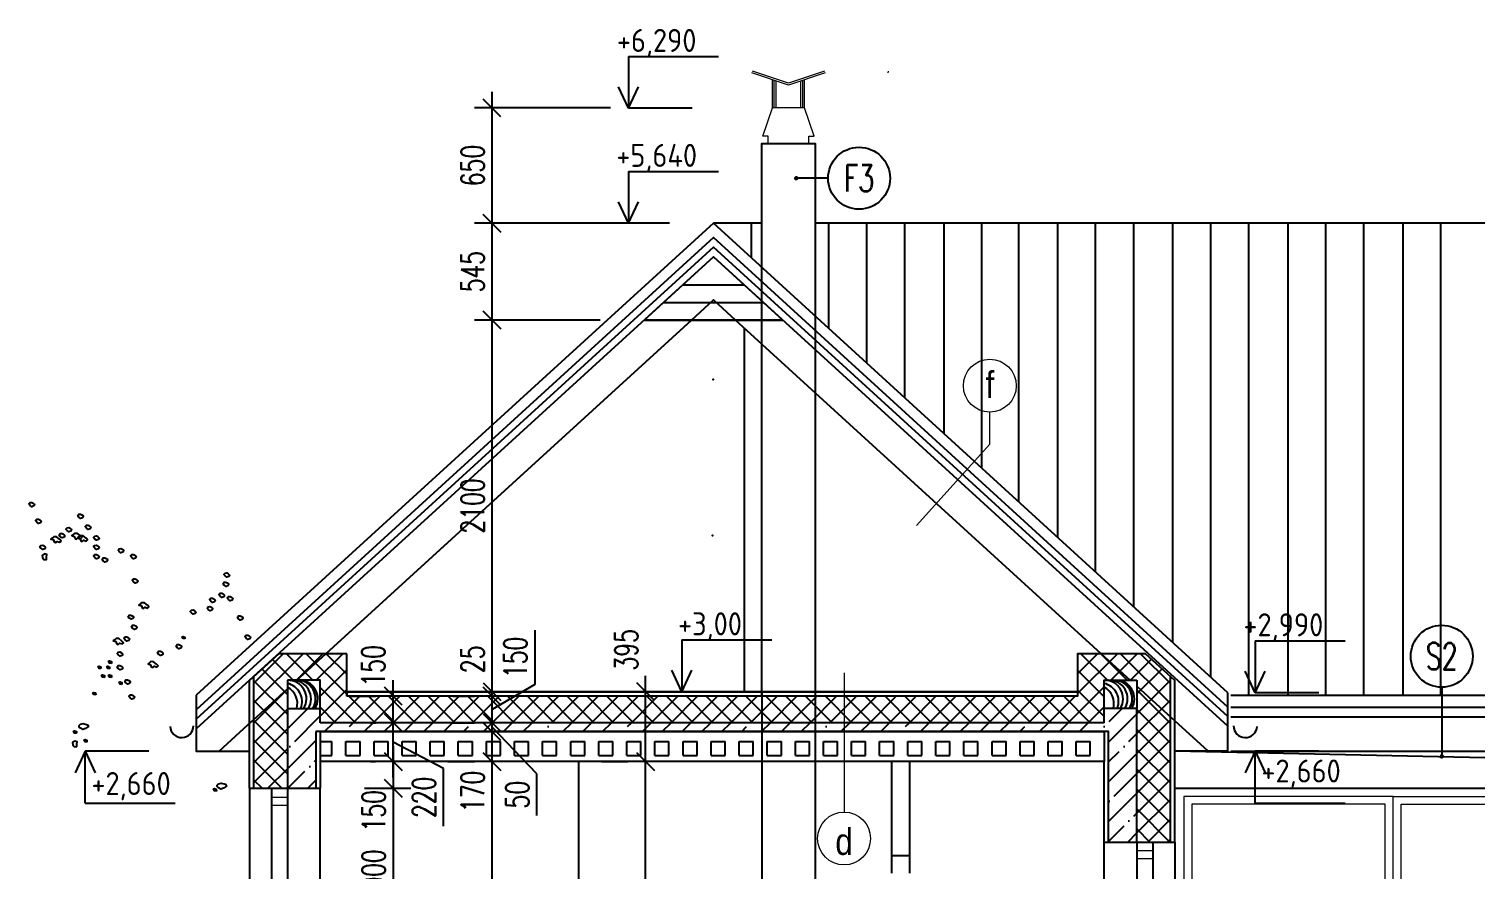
# Model space of a CAD drawing. Header units: millimetres. Extents: x 462666 to 1244237, y 2328025 to 3795663.
# Drawn here: x 1067541 to 1075714, y 2713842 to 2718589 of the extents above; entities that cross this region are included whole.
import ezdxf
from ezdxf.enums import TextEntityAlignment as Align
from ezdxf.lldxf.tags import DXFTag

# ---------------------------------------------------------------- set-up
doc = ezdxf.new("R2010")
doc.units = ezdxf.units.MM
for name, color, linetype in [('arbre', 250, 'Continuous'), ('KOTY', 96, 'Continuous'), ('MUR-POH', 64, 'Continuous'), ('MUR_POH', 64, 'Continuous'), ('MUR_REZ', 3, 'Continuous'), ('MUR_ZAK', 64, 'DASHED'), ('PLO_LIN', 6, 'Continuous'), ('POP_100', 8, 'Continuous'), ('TXT_50', 50, 'Continuous'), ('TXT_50_MIESTN', 7, 'Continuous'), ('ZAK_DIM', 7, 'Continuous')]:
    doc.layers.add(name, color=color, linetype=linetype)
for name, color, linetype, lineweight in [('NOVE_MUR_YTONG', 8, 'Continuous', 5), ('Srafy', 8, 'Continuous', 5), ('zariadenie_INTERIER_hr_0_15', 8, 'Continuous', 15)]:
    doc.layers.add(name, color=color, linetype=linetype, lineweight=lineweight)
doc.styles.add('ISOCP.SHX', font='ISOCP.shx', dxfattribs={"height": 150})
doc.styles.add('ROMANS', font='arial.ttf', dxfattribs={"width": 0.85})
doc.styles.add('SIMPLEX', font='SIMPLEX.SHX', dxfattribs={"width": 0.7})
doc.styles.add('SIMPLEX.SHX', font='SIMPLEX.SHX', dxfattribs={"width": 0.7})
tags = doc.linetypes.add('DASHED', pattern=[0.75, 0.5, -0.25]).pattern_tags.tags
tags[6:7] = [DXFTag(74, 4), DXFTag(75, 0), DXFTag(340, '0'), DXFTag(46, 1.0), DXFTag(50, 0.0), DXFTag(44, 0.0), DXFTag(45, 0.0)]
tags[4:5] = [DXFTag(74, 4), DXFTag(75, 0), DXFTag(340, '0'), DXFTag(46, 1.0), DXFTag(50, 0.0), DXFTag(44, 0.0), DXFTag(45, 0.0)]
doc.dimstyles.new('PAJO1-studia', dxfattribs={"dimtxt": 160, "dimasz": 100, "dimexe": 100, "dimexo": 250, "dimgap": 45, "dimtad": 1, "dimdec": 0, "dimrnd": 5, "dimtxsty": 'ROMANS', "dimblk": 'OBLIQUE', "dimcen": 200, "dimdle": 90, "dimadec": 0, "dimazin": 0, "dimtfac": 1, "dimtdec": 0, "dimtmove": 1, "dimatfit": 3, "dimfxl": 1, "dimarcsym": 0})

# ---------------------------------------------------------------- blocks, each defined once
blk = doc.blocks.new('_OBLIQUE')
at = {"color": 0, "linetype": 'ByBlock'}
blk.add_line((-0.5, -0.5), (0.5, 0.5), dxfattribs=at)
blk = doc.blocks.new('*D244')
at = {"layer": 'Defpoints', "color": 0}
for p in [(1069599.6, 2714669.3), (1069721.4, 2714669.3), (1069721.4, 2714449.3)]:
    blk.add_point(p, dxfattribs=at)
at = {"layer": 'KOTY', "color": 0, "lineweight": -2}
for p, q in [((1069599.6, 2714359.3), (1069599.6, 2714759.3)), ((1069471.4, 2714669.3), (1069499.6, 2714669.3)), ((1069883.5, 2714409.7), (1069599.6, 2714559.3)), ((1069471.4, 2714449.3), (1069499.6, 2714449.3)), ((1069883.5, 2714085.7), (1069883.5, 2714409.7))]:
    blk.add_line(p, q, dxfattribs=at)
at = {"layer": 'KOTY', "color": 0, "lineweight": -2, "xscale": 100, "yscale": 100, "zscale": 100}
for p, rotation in [((1069599.6, 2714669.3), 90), ((1069599.6, 2714449.3), 270)]:
    blk.add_blockref('_OBLIQUE', p, dxfattribs=dict(at, rotation=rotation))
at = {"layer": 'KOTY', "color": 0, "insert": (1069773.5, 2714247.7), "char_height": 130, "attachment_point": 5, "rotation": 90, "style": 'SIMPLEX'}
blk.add_mtext('220', dxfattribs=at)
blk = doc.blocks.new('KOTA_V_REZ')
for p, q in [((0, 293), (0, 0)), ((0, 293), (508.9, 293)), ((0, 0), (-56.6, 121.3)), ((0, 0), (56.6, 121.3))]:
    blk.add_line(p, q)
at = {"color": 7, "style": 'ISOCP.SHX'}
blk.add_attdef('±0.000', text='', height=120, dxfattribs=at).set_placement((210.4, 383.7), align=Align.MIDDLE_CENTER)
blk = doc.blocks.new('*D243')
at = {"layer": 'Defpoints', "color": 0}
for p in [(1069721.4, 2714449.3), (1069187, 2714299.3), (1069599.6, 2714299.3)]:
    blk.add_point(p, dxfattribs=at)
at = {"layer": 'KOTY', "color": 0, "lineweight": -2}
for p, q in [((1069599.6, 2714539.3), (1069599.6, 2714209.3)), ((1069471.4, 2714449.3), (1069499.6, 2714449.3)), ((1069437, 2714299.3), (1069699.6, 2714299.3))]:
    blk.add_line(p, q, dxfattribs=at)
at = {"layer": 'KOTY', "color": 0, "lineweight": -2, "xscale": 100, "yscale": 100, "zscale": 100}
for p, rotation in [((1069599.6, 2714449.3), 90), ((1069599.6, 2714299.3), 270)]:
    blk.add_blockref('_OBLIQUE', p, dxfattribs=dict(at, rotation=rotation))
at = {"layer": 'KOTY', "color": 0, "insert": (1069489.6, 2714171.7), "char_height": 130, "attachment_point": 5, "rotation": 90, "style": 'SIMPLEX'}
blk.add_mtext('150', dxfattribs=at)
blk = doc.blocks.new('*D242')
at = {"layer": 'Defpoints', "color": 0}
for p in [(1069187, 2714299.3), (1069187, 2713297.1), (1069599.6, 2713297.1)]:
    blk.add_point(p, dxfattribs=at)
at = {"layer": 'KOTY', "color": 0, "lineweight": -2}
for p, q in [((1069599.6, 2714389.3), (1069599.6, 2713207.1)), ((1069437, 2714299.3), (1069699.6, 2714299.3)), ((1069437, 2713297.1), (1069699.6, 2713297.1))]:
    blk.add_line(p, q, dxfattribs=at)
at = {"layer": 'KOTY', "color": 0, "lineweight": -2, "xscale": 100, "yscale": 100, "zscale": 100}
for p, rotation in [((1069599.6, 2714299.3), 90), ((1069599.6, 2713297.1), 270)]:
    blk.add_blockref('_OBLIQUE', p, dxfattribs=dict(at, rotation=rotation))
at = {"layer": 'KOTY', "color": 0, "insert": (1069489.6, 2713798.2), "char_height": 130, "attachment_point": 5, "rotation": 90, "style": 'SIMPLEX'}
blk.add_mtext('1000', dxfattribs=at)
blk = doc.blocks.new('*D238')
at = {"layer": 'Defpoints', "color": 0}
for p in [(1069599.6, 2714819.3), (1069603.8, 2714819.3), (1069721.4, 2714669.3)]:
    blk.add_point(p, dxfattribs=at)
at = {"layer": 'KOTY', "color": 0, "lineweight": -2}
for p, q in [((1069599.6, 2714579.3), (1069599.6, 2714909.3)), ((1069353.8, 2714819.3), (1069499.6, 2714819.3)), ((1069471.4, 2714669.3), (1069499.6, 2714669.3))]:
    blk.add_line(p, q, dxfattribs=at)
at = {"layer": 'KOTY', "color": 0, "lineweight": -2, "xscale": 100, "yscale": 100, "zscale": 100}
for p, rotation in [((1069599.6, 2714819.3), 90), ((1069599.6, 2714669.3), 270)]:
    blk.add_blockref('_OBLIQUE', p, dxfattribs=dict(at, rotation=rotation))
at = {"layer": 'KOTY', "color": 0, "insert": (1069487.2, 2714990.5), "char_height": 130, "attachment_point": 5, "rotation": 90, "style": 'SIMPLEX'}
blk.add_mtext('150', dxfattribs=at)
blk = doc.blocks.new('*D233')
at = {"layer": 'Defpoints', "color": 0}
for p in [(1070158.4, 2714449.3), (1070158.4, 2714449.3), (1070162.7, 2711849.3)]:
    blk.add_point(p, dxfattribs=at)
at = {"layer": 'KOTY', "color": 0, "lineweight": -2}
for p, q in [((1070158.4, 2711759.3), (1070158.4, 2714539.3)), ((1069908.4, 2714449.3), (1070058.4, 2714449.3)), ((1069912.7, 2711849.3), (1070058.4, 2711849.3))]:
    blk.add_line(p, q, dxfattribs=at)
at = {"layer": 'KOTY', "color": 0, "lineweight": -2, "xscale": 100, "yscale": 100, "zscale": 100}
for p, rotation in [((1070158.4, 2714449.3), 90), ((1070158.4, 2711849.3), 270)]:
    blk.add_blockref('_OBLIQUE', p, dxfattribs=dict(at, rotation=rotation))
at = {"layer": 'KOTY', "color": 0, "insert": (1070048.4, 2713149.3), "char_height": 130, "attachment_point": 5, "rotation": 90, "style": 'SIMPLEX'}
blk.add_mtext('2600', dxfattribs=at)
blk = doc.blocks.new('*D232')
at = {"layer": 'Defpoints', "color": 0}
for p in [(1070158.4, 2714619.3), (1070158.4, 2714619.3), (1070158.4, 2714449.3)]:
    blk.add_point(p, dxfattribs=at)
at = {"layer": 'KOTY', "color": 0, "lineweight": -2}
for p, q in [((1070158.4, 2714359.3), (1070158.4, 2714709.3)), ((1069908.4, 2714619.3), (1070058.4, 2714619.3)), ((1069908.4, 2714449.3), (1070058.4, 2714449.3))]:
    blk.add_line(p, q, dxfattribs=at)
at = {"layer": 'KOTY', "color": 0, "lineweight": -2, "xscale": 100, "yscale": 100, "zscale": 100}
for p, rotation in [((1070158.4, 2714619.3), 90), ((1070158.4, 2714449.3), 270)]:
    blk.add_blockref('_OBLIQUE', p, dxfattribs=dict(at, rotation=rotation))
at = {"layer": 'KOTY', "color": 0, "insert": (1070048.4, 2714280.9), "char_height": 130, "attachment_point": 5, "rotation": 90, "style": 'SIMPLEX'}
blk.add_mtext('170', dxfattribs=at)
blk = doc.blocks.new('*D231')
at = {"layer": 'Defpoints', "color": 0}
for p in [(1070158.4, 2716944.3), (1071018.6, 2716944.3), (1070158.4, 2714844.3)]:
    blk.add_point(p, dxfattribs=at)
at = {"layer": 'KOTY', "color": 0, "lineweight": -2}
for p, q in [((1070158.4, 2714754.3), (1070158.4, 2717034.3)), ((1070768.6, 2716944.3), (1070058.4, 2716944.3)), ((1069908.4, 2714844.3), (1070058.4, 2714844.3))]:
    blk.add_line(p, q, dxfattribs=at)
at = {"layer": 'KOTY', "color": 0, "lineweight": -2, "xscale": 100, "yscale": 100, "zscale": 100}
for p, rotation in [((1070158.4, 2716944.3), 90), ((1070158.4, 2714844.3), 270)]:
    blk.add_blockref('_OBLIQUE', p, dxfattribs=dict(at, rotation=rotation))
at = {"layer": 'KOTY', "color": 0, "insert": (1070048.4, 2715894.3), "char_height": 130, "attachment_point": 5, "rotation": 90, "style": 'SIMPLEX'}
blk.add_mtext('2100', dxfattribs=at)
blk = doc.blocks.new('*D230')
at = {"layer": 'Defpoints', "color": 0}
for p in [(1070158.4, 2717491.2), (1071410.4, 2717491.2), (1071018.6, 2716944.3)]:
    blk.add_point(p, dxfattribs=at)
at = {"layer": 'KOTY', "color": 0, "lineweight": -2}
for p, q in [((1070158.4, 2716854.3), (1070158.4, 2717581.2)), ((1071160.4, 2717491.2), (1070058.4, 2717491.2)), ((1070768.6, 2716944.3), (1070058.4, 2716944.3))]:
    blk.add_line(p, q, dxfattribs=at)
at = {"layer": 'KOTY', "color": 0, "lineweight": -2, "xscale": 100, "yscale": 100, "zscale": 100}
for p, rotation in [((1070158.4, 2717491.2), 90), ((1070158.4, 2716944.3), 270)]:
    blk.add_blockref('_OBLIQUE', p, dxfattribs=dict(at, rotation=rotation))
at = {"layer": 'KOTY', "color": 0, "insert": (1070048.4, 2717217.8), "char_height": 130, "attachment_point": 5, "rotation": 90, "style": 'SIMPLEX'}
blk.add_mtext('545', dxfattribs=at)
blk = doc.blocks.new('*D228')
at = {"layer": 'Defpoints', "color": 0}
for p in [(1071026.4, 2714449.3), (1071026.4, 2714449.3), (1071050.4, 2711620.3)]:
    blk.add_point(p, dxfattribs=at)
at = {"layer": 'KOTY', "color": 0, "lineweight": -2}
for p, q in [((1071026.4, 2711530.3), (1071026.4, 2714539.3)), ((1070776.4, 2714449.3), (1070926.4, 2714449.3)), ((1070800.4, 2711620.3), (1070926.4, 2711620.3))]:
    blk.add_line(p, q, dxfattribs=at)
at = {"layer": 'KOTY', "color": 0, "lineweight": -2, "xscale": 100, "yscale": 100, "zscale": 100}
for p, rotation in [((1071026.4, 2714449.3), 90), ((1071026.4, 2711620.3), 270)]:
    blk.add_blockref('_OBLIQUE', p, dxfattribs=dict(at, rotation=rotation))
at = {"layer": 'KOTY', "color": 0, "insert": (1070916.4, 2713034.8), "char_height": 130, "attachment_point": 5, "rotation": 90, "style": 'SIMPLEX'}
blk.add_mtext('2830', dxfattribs=at)
blk = doc.blocks.new('*D227')
at = {"layer": 'Defpoints', "color": 0}
for p in [(1071026.4, 2714844.3), (1071026.4, 2714844.3), (1071026.4, 2714449.3)]:
    blk.add_point(p, dxfattribs=at)
at = {"layer": 'KOTY', "color": 0, "lineweight": -2}
for p, q in [((1071026.4, 2714359.3), (1071026.4, 2714934.3)), ((1070776.4, 2714844.3), (1070926.4, 2714844.3)), ((1070776.4, 2714449.3), (1070926.4, 2714449.3))]:
    blk.add_line(p, q, dxfattribs=at)
at = {"layer": 'KOTY', "color": 0, "lineweight": -2, "xscale": 100, "yscale": 100, "zscale": 100}
for p, rotation in [((1071026.4, 2714844.3), 90), ((1071026.4, 2714449.3), 270)]:
    blk.add_blockref('_OBLIQUE', p, dxfattribs=dict(at, rotation=rotation))
at = {"layer": 'KOTY', "color": 0, "insert": (1070916.6, 2715081.1), "char_height": 130, "attachment_point": 5, "rotation": 90, "style": 'SIMPLEX'}
blk.add_mtext('395', dxfattribs=at)
blk = doc.blocks.new('*D226')
at = {"layer": 'Defpoints', "color": 0}
for p in [(1070158.4, 2714669.3), (1070186.8, 2714669.3), (1070158.4, 2714619.3)]:
    blk.add_point(p, dxfattribs=at)
at = {"layer": 'KOTY', "color": 0, "lineweight": -2}
for p, q in [((1070158.4, 2714529.3), (1070158.4, 2714759.3)), ((1069936.8, 2714669.3), (1070058.4, 2714669.3)), ((1069908.4, 2714619.3), (1070058.4, 2714619.3)), ((1070411.5, 2714381.4), (1070158.4, 2714644.3)), ((1070411.5, 2714144.1), (1070411.5, 2714381.4))]:
    blk.add_line(p, q, dxfattribs=at)
at = {"layer": 'KOTY', "color": 0, "lineweight": -2, "xscale": 100, "yscale": 100, "zscale": 100}
for p, rotation in [((1070158.4, 2714669.3), 270), ((1070158.4, 2714619.3), 90)]:
    blk.add_blockref('_OBLIQUE', p, dxfattribs=dict(at, rotation=rotation))
at = {"layer": 'KOTY', "color": 0, "insert": (1070301.5, 2714262.7), "char_height": 130, "attachment_point": 5, "rotation": 90, "style": 'SIMPLEX'}
blk.add_mtext('50', dxfattribs=at)
blk = doc.blocks.new('*D225')
at = {"layer": 'Defpoints', "color": 0}
for p in [(1070158.4, 2714819.3), (1070186.8, 2714819.3), (1070186.8, 2714669.3)]:
    blk.add_point(p, dxfattribs=at)
at = {"layer": 'KOTY', "color": 0, "lineweight": -2}
for p, q in [((1070400.4, 2715191.7), (1070400.4, 2714885.1)), ((1070158.4, 2714579.3), (1070158.4, 2714909.3)), ((1069936.8, 2714819.3), (1070058.4, 2714819.3)), ((1070400.4, 2714885.1), (1070158.4, 2714744.3)), ((1069936.8, 2714669.3), (1070058.4, 2714669.3))]:
    blk.add_line(p, q, dxfattribs=at)
at = {"layer": 'KOTY', "color": 0, "lineweight": -2, "xscale": 100, "yscale": 100, "zscale": 100}
for p, rotation in [((1070158.4, 2714819.3), 90), ((1070158.4, 2714669.3), 270)]:
    blk.add_blockref('_OBLIQUE', p, dxfattribs=dict(at, rotation=rotation))
at = {"layer": 'KOTY', "color": 0, "insert": (1070290.4, 2715038.4), "char_height": 130, "attachment_point": 5, "rotation": 90, "style": 'SIMPLEX'}
blk.add_mtext('150', dxfattribs=at)
blk = doc.blocks.new('*D224')
at = {"layer": 'Defpoints', "color": 0}
for p in [(1070158.4, 2714844.3), (1070186.8, 2714844.3), (1070186.8, 2714819.3)]:
    blk.add_point(p, dxfattribs=at)
at = {"layer": 'KOTY', "color": 0, "lineweight": -2}
for p, q in [((1070158.4, 2714729.3), (1070158.4, 2714934.3)), ((1069936.8, 2714844.3), (1070058.4, 2714844.3)), ((1069936.8, 2714819.3), (1070058.4, 2714819.3))]:
    blk.add_line(p, q, dxfattribs=at)
at = {"layer": 'KOTY', "color": 0, "lineweight": -2, "xscale": 100, "yscale": 100, "zscale": 100}
for p, rotation in [((1070158.4, 2714844.3), 270), ((1070158.4, 2714819.3), 90)]:
    blk.add_blockref('_OBLIQUE', p, dxfattribs=dict(at, rotation=rotation))
at = {"layer": 'KOTY', "color": 0, "insert": (1070048.4, 2715027.2), "char_height": 130, "attachment_point": 5, "rotation": 90, "style": 'SIMPLEX'}
blk.add_mtext('25', dxfattribs=at)
blk = doc.blocks.new('*D223')
at = {"layer": 'Defpoints', "color": 0}
for p in [(1070158.4, 2718143.2), (1071077.3, 2718143.2), (1070609.4, 2717491.2)]:
    blk.add_point(p, dxfattribs=at)
at = {"layer": 'KOTY', "color": 0, "lineweight": -2}
for p, q in [((1070158.4, 2717401.2), (1070158.4, 2718233.2)), ((1070827.3, 2718143.2), (1070058.4, 2718143.2)), ((1070359.4, 2717491.2), (1070058.4, 2717491.2))]:
    blk.add_line(p, q, dxfattribs=at)
at = {"layer": 'KOTY', "color": 0, "lineweight": -2, "xscale": 100, "yscale": 100, "zscale": 100}
for p, rotation in [((1070158.4, 2718143.2), 90), ((1070158.4, 2717491.2), 270)]:
    blk.add_blockref('_OBLIQUE', p, dxfattribs=dict(at, rotation=rotation))
at = {"layer": 'KOTY', "color": 0, "insert": (1070048.4, 2717817.2), "char_height": 130, "attachment_point": 5, "rotation": 90, "style": 'SIMPLEX'}
blk.add_mtext('650', dxfattribs=at)
blk = doc.blocks.new('STROM 2')
at = {"layer": 'arbre', "color": 252}
for points in [[(1052855.1, 2715893.8), (1052844.3, 2715889.8), (1052834.1, 2715897.2), (1052827.8, 2715906.2), (1052834.1, 2715913.6), (1052843.7, 2715914.2), (1052851.7, 2715910.2), (1052857.9, 2715904.5), (1052858.5, 2715898.9)], [(1052893.1, 2715798.8), (1052882.3, 2715794.8), (1052872.1, 2715802.2), (1052865.8, 2715811.3), (1052872.1, 2715818.7), (1052881.7, 2715819.2), (1052889.7, 2715815.2), (1052895.9, 2715809.6), (1052896.5, 2715803.9)], [(1053130.6, 2715827.3), (1053119.8, 2715823.3), (1053109.6, 2715830.7), (1053103.4, 2715839.8), (1053109.6, 2715847.1), (1053119.3, 2715847.7), (1053127.2, 2715843.7), (1053133.5, 2715838.1), (1053134, 2715832.4)], [(1053000.8, 2715705.5), (1052983.8, 2715719.1), (1052967.9, 2715719.7), (1052961.1, 2715712.3), (1052952, 2715706.6), (1052966.8, 2715702.1), (1052970.7, 2715690.7), (1052978.7, 2715686.8), (1052987.8, 2715693.6), (1053001.4, 2715689), (1053009.4, 2715695.8)], [(1053026.1, 2715718.1), (1053015.3, 2715714.1), (1053005.1, 2715721.5), (1052998.8, 2715730.5), (1053005.1, 2715737.9), (1053014.8, 2715738.5), (1053022.7, 2715734.5), (1053029, 2715728.8), (1053029.5, 2715723.2)], [(1053064.1, 2715751.3), (1053053.3, 2715747.3), (1053043.1, 2715754.7), (1053036.8, 2715763.8), (1053043.1, 2715771.2), (1053052.8, 2715771.7), (1053060.7, 2715767.8), (1053067, 2715762.1), (1053067.5, 2715756.4)], [(1053118.5, 2715725.1), (1053101.4, 2715738.7), (1053085.5, 2715739.3), (1053078.7, 2715731.9), (1053069.6, 2715726.2), (1053084.4, 2715721.7), (1053088.3, 2715710.3), (1053096.3, 2715706.4), (1053105.4, 2715713.2), (1053119, 2715708.6), (1053127, 2715715.4)], [(1053151.1, 2715712), (1053134.1, 2715725.7), (1053118.2, 2715726.2), (1053111.4, 2715718.8), (1053102.3, 2715713.2), (1053117, 2715708.6), (1053121, 2715697.3), (1053129, 2715693.3), (1053138.1, 2715700.1), (1053151.7, 2715695.6), (1053159.6, 2715702.4)], [(1053173.4, 2715765.5), (1053162.6, 2715761.6), (1053152.4, 2715768.9), (1053146.1, 2715778), (1053152.4, 2715785.4), (1053162, 2715786), (1053170, 2715782), (1053176.2, 2715776.3), (1053176.8, 2715770.7)], [(1053220.9, 2715703.8), (1053210.1, 2715699.8), (1053199.9, 2715707.2), (1053193.6, 2715716.3), (1053199.9, 2715723.7), (1053209.5, 2715724.3), (1053217.5, 2715720.3), (1053223.7, 2715714.6), (1053224.3, 2715708.9)], [(1052916.9, 2715651.6), (1052906.1, 2715647.6), (1052895.8, 2715655), (1052889.6, 2715664.1), (1052895.8, 2715671.4), (1052905.5, 2715672), (1052913.4, 2715668), (1052919.7, 2715662.4), (1052920.3, 2715656.7)], [(1053220.9, 2715651.6), (1053210.1, 2715647.6), (1053199.9, 2715655), (1053193.6, 2715664.1), (1053199.9, 2715671.4), (1053209.5, 2715672), (1053217.5, 2715668), (1053223.7, 2715662.4), (1053224.3, 2715656.7)], [(1053358.7, 2715632.6), (1053347.9, 2715628.6), (1053337.6, 2715636), (1053331.4, 2715645.1), (1053337.6, 2715652.5), (1053347.3, 2715653), (1053355.2, 2715649), (1053361.5, 2715643.4), (1053362.1, 2715637.7)], [(1052926.6, 2715590.3), (1052926.6, 2715605.6), (1052928.3, 2715619.2), (1052916.4, 2715622.6), (1052902.8, 2715614.1), (1052904.5, 2715602.2), (1052911.3, 2715592)], [(1053220.9, 2715599.3), (1053210.1, 2715595.4), (1053199.9, 2715602.7), (1053193.6, 2715611.8), (1053199.9, 2715619.2), (1053209.5, 2715619.8), (1053217.5, 2715615.8), (1053223.7, 2715610.1), (1053224.3, 2715604.4)], [(1053268.4, 2715580.3), (1053257.6, 2715576.4), (1053247.4, 2715583.8), (1053241.1, 2715592.8), (1053247.4, 2715600.2), (1053257, 2715600.8), (1053265, 2715596.8), (1053271.2, 2715591.1), (1053271.8, 2715585.5)], [(1053429.9, 2715599.3), (1053419.1, 2715595.4), (1053408.9, 2715602.7), (1053402.6, 2715611.8), (1053408.9, 2715619.2), (1053418.5, 2715619.8), (1053426.5, 2715615.8), (1053432.8, 2715610.1), (1053433.3, 2715604.4)], [(1053439.4, 2715461.6), (1053428.6, 2715457.7), (1053418.4, 2715465), (1053412.1, 2715474.1), (1053418.4, 2715481.5), (1053428, 2715482.1), (1053436, 2715478.1), (1053442.3, 2715472.4), (1053442.8, 2715466.7)], [(1053957.2, 2715494.9), (1053946.4, 2715490.9), (1053936.2, 2715498.3), (1053930, 2715507.4), (1053936.2, 2715514.7), (1053945.9, 2715515.3), (1053953.8, 2715511.3), (1053960.1, 2715505.7), (1053960.6, 2715500)], [(1053928.7, 2715380.9), (1053917.9, 2715376.9), (1053907.7, 2715384.3), (1053901.4, 2715393.4), (1053907.7, 2715400.8), (1053917.4, 2715401.3), (1053925.3, 2715397.4), (1053931.6, 2715391.7), (1053932.1, 2715386)], [(1053952.5, 2715442.6), (1053941.7, 2715438.7), (1053931.4, 2715446), (1053925.2, 2715455.1), (1053931.4, 2715462.5), (1053941.1, 2715463.1), (1053949.1, 2715459.1), (1053955.3, 2715453.4), (1053955.9, 2715447.7)], [(1053497.4, 2715333.2), (1053480.4, 2715346.8), (1053464.5, 2715347.4), (1053457.7, 2715340), (1053448.6, 2715334.4), (1053463.3, 2715329.8), (1053467.3, 2715318.5), (1053475.3, 2715314.5), (1053484.4, 2715321.3), (1053498, 2715316.7), (1053505.9, 2715323.6)], [(1053767.2, 2715285.9), (1053756.4, 2715282), (1053746.2, 2715289.3), (1053739.9, 2715298.4), (1053746.2, 2715305.8), (1053755.8, 2715306.4), (1053763.8, 2715302.4), (1053770, 2715296.7), (1053770.6, 2715291)], [(1053862.2, 2715304.9), (1053851.4, 2715301), (1053841.2, 2715308.3), (1053834.9, 2715317.4), (1053841.2, 2715324.8), (1053850.8, 2715325.4), (1053858.8, 2715321.4), (1053865, 2715315.7), (1053865.6, 2715310)], [(1053876.5, 2715352.4), (1053865.7, 2715348.4), (1053855.4, 2715355.8), (1053849.2, 2715364.9), (1053855.4, 2715372.3), (1053865.1, 2715372.9), (1053873.1, 2715368.9), (1053879.3, 2715363.2), (1053879.9, 2715357.5)], [(1053976.2, 2715361.9), (1053965.4, 2715357.9), (1053955.2, 2715365.3), (1053949, 2715374.4), (1053955.2, 2715381.8), (1053964.9, 2715382.4), (1053972.8, 2715378.4), (1053979.1, 2715372.7), (1053979.6, 2715367)], [(1053415.7, 2715257.4), (1053404.9, 2715253.5), (1053394.6, 2715260.8), (1053388.4, 2715269.9), (1053394.6, 2715277.3), (1053404.3, 2715277.9), (1053412.2, 2715273.9), (1053418.5, 2715268.2), (1053419.1, 2715262.6)], [(1054033.2, 2715252.7), (1054022.4, 2715248.7), (1054012.2, 2715256.1), (1054006, 2715265.2), (1054012.2, 2715272.6), (1054021.9, 2715273.1), (1054029.8, 2715269.2), (1054036.1, 2715263.5), (1054036.6, 2715257.8)], [(1053353.7, 2715130.7), (1053336.6, 2715144.4), (1053320.7, 2715144.9), (1053313.9, 2715137.6), (1053304.8, 2715131.9), (1053319.6, 2715127.3), (1053323.6, 2715116), (1053331.5, 2715112), (1053340.6, 2715118.8), (1053354.2, 2715114.3), (1053362.2, 2715121.1)], [(1053391.9, 2715134), (1053381.1, 2715130), (1053370.9, 2715137.4), (1053364.6, 2715146.5), (1053370.9, 2715153.9), (1053380.5, 2715154.4), (1053388.5, 2715150.4), (1053394.7, 2715144.8), (1053395.3, 2715139.1)], [(1053434.7, 2715200.5), (1053423.9, 2715196.5), (1053413.6, 2715203.9), (1053407.4, 2715213), (1053413.6, 2715220.3), (1053423.3, 2715220.9), (1053431.3, 2715216.9), (1053437.5, 2715211.2), (1053438.1, 2715205.6)], [(1053709.2, 2715142.8), (1053699, 2715144.5), (1053693.3, 2715154.7), (1053699, 2715156.9), (1053708.7, 2715153.5)], [(1054076, 2715143.5), (1054065.2, 2715139.5), (1054055, 2715146.9), (1054048.7, 2715156), (1054055, 2715163.3), (1054064.6, 2715163.9), (1054072.6, 2715159.9), (1054078.8, 2715154.3), (1054079.4, 2715148.6)], [(1053353.9, 2715048.5), (1053343.1, 2715044.5), (1053332.9, 2715051.9), (1053326.6, 2715061), (1053332.9, 2715068.4), (1053342.5, 2715068.9), (1053350.5, 2715065), (1053356.7, 2715059.3), (1053357.3, 2715053.6)], [(1053581.9, 2715053.3), (1053571.1, 2715049.3), (1053560.9, 2715056.7), (1053554.7, 2715065.7), (1053560.9, 2715073.1), (1053570.6, 2715073.7), (1053578.5, 2715069.7), (1053584.8, 2715064), (1053585.3, 2715058.4)], [(1053686.4, 2715091.2), (1053675.6, 2715087.3), (1053665.4, 2715094.6), (1053659.2, 2715103.7), (1053665.4, 2715111.1), (1053675.1, 2715111.7), (1053683, 2715107.7), (1053689.3, 2715102), (1053689.8, 2715096.4)], [(1053234.8, 2714974.8), (1053224.6, 2714976.5), (1053218.9, 2714986.7), (1053224.6, 2714989), (1053234.3, 2714985.6)], [(1053284.3, 2714974.8), (1053274, 2714976.5), (1053268.4, 2714986.7), (1053274, 2714989), (1053283.7, 2714985.6)], [(1053294.1, 2715004.4), (1053283.9, 2715006.2), (1053278.2, 2715016.4), (1053283.9, 2715018.6), (1053293.6, 2715015.2)], [(1053353.9, 2714972.5), (1053343.1, 2714968.5), (1053332.9, 2714975.9), (1053326.6, 2714985), (1053332.9, 2714992.4), (1053342.5, 2714993), (1053350.5, 2714989), (1053356.7, 2714983.3), (1053357.3, 2714977.6)], [(1053549.7, 2715000.1), (1053532.7, 2715013.8), (1053516.7, 2715014.3), (1053509.9, 2715006.9), (1053500.8, 2715001.3), (1053515.6, 2714996.7), (1053519.6, 2714985.4), (1053527.5, 2714981.4), (1053536.6, 2714988.2), (1053550.3, 2714983.7), (1053558.2, 2714990.5)], [(1053254.6, 2714925.4), (1053244.4, 2714927.1), (1053238.7, 2714937.3), (1053244.4, 2714939.6), (1053254, 2714936.2)], [(1053294.1, 2714925.4), (1053283.9, 2714927.1), (1053278.2, 2714937.3), (1053283.9, 2714939.6), (1053293.6, 2714936.2)], [(1053353.4, 2714885.9), (1053343.2, 2714887.6), (1053337.5, 2714897.8), (1053343.2, 2714900.1), (1053352.9, 2714896.7)], [(1053396.7, 2714891.8), (1053385.9, 2714887.8), (1053375.6, 2714895.2), (1053369.4, 2714904.3), (1053375.6, 2714911.7), (1053385.3, 2714912.2), (1053393.2, 2714908.3), (1053399.5, 2714902.6), (1053400.1, 2714896.9)], [(1053205.2, 2714826.6), (1053195, 2714828.3), (1053189.3, 2714838.6), (1053195, 2714840.8), (1053204.6, 2714837.4)], [(1053420.4, 2714806.3), (1053409.6, 2714802.3), (1053399.4, 2714809.7), (1053393.1, 2714818.8), (1053399.4, 2714826.2), (1053409, 2714826.8), (1053417, 2714822.8), (1053423.2, 2714817.1), (1053423.8, 2714811.4)], [(1053146.6, 2714635.8), (1053132.4, 2714631.2), (1053119.3, 2714638.6), (1053112.5, 2714644.9), (1053112.5, 2714652.8), (1053119.9, 2714660.2), (1053134.7, 2714665.3), (1053158, 2714657.9), (1053163.6, 2714647.7)], [(1053096.5, 2714609.3), (1053086.3, 2714611), (1053080.6, 2714621.2), (1053086.3, 2714623.5), (1053095.9, 2714620.1)], [(1053155.8, 2714559.9), (1053145.6, 2714561.6), (1053139.9, 2714571.8), (1053145.6, 2714574.1), (1053155.2, 2714570.7)], [(1053097.9, 2714533), (1053097.9, 2714548.3), (1053099.6, 2714562), (1053087.7, 2714565.4), (1053074.1, 2714556.9), (1053075.8, 2714544.9), (1053082.6, 2714534.7)], [(1053926.6, 2714299.1), (1053912.4, 2714294.5), (1053899.3, 2714301.9), (1053892.5, 2714308.2), (1053892.5, 2714316.1), (1053899.9, 2714323.5), (1053914.7, 2714328.6), (1053938, 2714321.2), (1053943.7, 2714311)], [(1053887.1, 2714283.3), (1053876.9, 2714285), (1053871.2, 2714295.2), (1053876.9, 2714297.5), (1053886.6, 2714294.1)]]:
    blk.add_lwpolyline(points, close=True, dxfattribs=at)

msp = doc.modelspace()

# ---------------------------------------------------------------- hatches: boundary and pattern name
at = {"layer": 'PLO_LIN'}
h = msp.add_hatch(dxfattribs=at)
h.set_pattern_fill('NET', color=252, scale=25, angle=45, style=0)
h.paths.add_polyline_path([(1069002, 2714299.3), (1069002, 2714749.3), (1069002, 2714860.7), (1068812, 2714687.4), (1068812, 2714299.3)])
h.paths.add_polyline_path([(1069055.2, 2714909.3), (1069219.6, 2715059.3), (1068952.6, 2715059.3), (1068812, 2714931.1), (1068812, 2714687.4), (1069002, 2714860.7), (1069002, 2714909.3, -0.009817), (1069006.2, 2714909.3), (1069027.6, 2714909.3, -0.009817), (1069031.8, 2714909.3), (1069053.2, 2714909.3, -0.004804)])
h.paths.add_polyline_path([(1069337, 2714844.3), (1069337, 2715059.3), (1069219.6, 2715059.3), (1069055.2, 2714909.3, -0.005013), (1069057.4, 2714909.3), (1069066, 2714909.3, -0.009817), (1069070.1, 2714909.3), (1069187, 2714909.3), (1069187, 2714749.3), (1069187, 2714669.3), (1072147.9, 2714669.3), (1072147.9, 2714819.3), (1069337, 2714819.3)])
h.paths.add_polyline_path([(1073617.4, 2714749.3), (1073617.4, 2714909.3, -0.009817), (1073621.5, 2714909.3), (1073643, 2714909.3, -0.009817), (1073647.1, 2714909.3), (1073668.6, 2714909.3, -0.009817), (1073672.7, 2714909.3), (1073681.4, 2714909.3, -0.009817), (1073685.5, 2714909.3), (1073765.5, 2714909.3), (1073601.1, 2715059.3), (1073467.4, 2715059.3), (1073467.4, 2714844.3), (1073467.4, 2714819.3), (1072147.9, 2714819.3), (1072147.9, 2714669.3), (1073617.4, 2714669.3)])
h.paths.add_polyline_path([(1073992.4, 2714931.1), (1073851.8, 2715059.3), (1073601.1, 2715059.3), (1073765.5, 2714909.3), (1073802.4, 2714909.3), (1073802.4, 2714875.6), (1073992.4, 2714702.3)])
h.paths.add_polyline_path([(1073992.4, 2713995.3), (1073992.4, 2714702.3), (1073802.4, 2714875.6), (1073802.4, 2714749.3), (1073802.4, 2713995.3)])
h = msp.add_hatch(dxfattribs=at)
h.set_pattern_fill('SQUARE', color=252, scale=25, style=0)
h.set_pattern_definition([(0, (-52077.31, -25858.18), (0, 79.375), [79.375, -79.375]), (90, (-52077.31, -25858.18), (-79.375, 5e-15), [79.375, -79.375])])
h.paths.add_polyline_path([(1073617.4, 2714449.3), (1073617.4, 2714619.3), (1069187, 2714619.3), (1069187, 2714449.3)])
at = {"layer": 'POP_100'}
h = msp.add_hatch(dxfattribs=at)
h.set_pattern_fill('ANSI35', color=8, scale=25, style=0)
h.paths.add_polyline_path([(1069162, 2714299.3), (1069162, 2714619.3), (1069187, 2714619.3), (1072147.9, 2714619.3), (1072147.9, 2714669.3), (1069187, 2714669.3), (1069187, 2714749.3), (1069002, 2714749.3), (1069002, 2714299.3), (1069092, 2714299.3)])
h.paths.add_polyline_path([(1073802.4, 2713995.3), (1073802.4, 2714749.3), (1073617.4, 2714749.3), (1073617.4, 2714669.3), (1072147.9, 2714669.3), (1072147.9, 2714619.3), (1073617.4, 2714619.3), (1073642.4, 2714619.3), (1073642.4, 2713995.3)])

# ---------------------------------------------------------------- linework, layer by layer
at = {"layer": 'MUR-POH', "color": 1, "flags": 128}
msp.add_lwpolyline([(1071683.8, 2717241.8), (1071683.8, 2717941.2), (1071983.8, 2717941.2), (1071983.8, 2716968)], dxfattribs=at)
at = {"layer": 'MUR-POH', "color": 252}
for points in [[(1071623.3, 2717491.2), (1071623.3, 2717296.9)], [(1072060.6, 2717491.2), (1072060.6, 2716898)], [(1072273.8, 2717491.2), (1072273.8, 2716703.4)], [(1072489.9, 2717491.2), (1072489.9, 2716506.3)], [(1072711.1, 2717491.2), (1072711.1, 2716304.5)], [(1072924.4, 2717491.2), (1072924.4, 2716109.9)], [(1073132.9, 2717491.2), (1073132.9, 2715919.6)], [(1073354.1, 2717491.2), (1073354.1, 2715717.8)], [(1073567.4, 2717491.2), (1073567.4, 2715523.2)], [(1073783.4, 2717491.2), (1073783.4, 2715326.1)], [(1074004.6, 2717491.2), (1074004.6, 2715124.3)], [(1074217.9, 2717491.2), (1074217.9, 2714929.7)], [(1074433.9, 2717491.2), (1074433.9, 2714824.1)], [(1074655.1, 2717491.2), (1074655.1, 2714824.1)], [(1074868.4, 2717491.2), (1074868.4, 2714824.1)], [(1075084.4, 2717491.2), (1075084.4, 2714824.1)], [(1075305.6, 2717491.2), (1075305.6, 2714824.1)], [(1075518.9, 2717491.2), (1075518.9, 2714824.1)]]:
    msp.add_lwpolyline(points, dxfattribs=at)
at = {"layer": 'MUR_POH', "color": 8, "linetype": 'DASHED', "ltscale": 250, "flags": 128}
for points in [[(1071683.8, 2716808.6), (1071683.8, 2717241.8)], [(1071983.8, 2716968), (1071983.8, 2716534.9)], [(1071683.8, 2714819.3), (1071683.8, 2716808.6)], [(1071983.8, 2716534.9), (1071983.8, 2714819.3)], [(1071683.8, 2714844.3), (1071683.8, 2711834.3)], [(1071983.8, 2714819.3), (1071983.8, 2711849.3)]]:
    msp.add_lwpolyline(points, dxfattribs=at)
at = {"layer": 'MUR_POH', "flags": 128}
msp.add_lwpolyline([(1070647.9, 2711849.3), (1070647.9, 2714449.3)], dxfattribs=at)
at = {"layer": 'MUR_POH', "color": 252}
msp.add_arc((1068405, 2714651.8), 66.4, 184.07157, 359.62365, dxfattribs=at)
at = {"layer": 'MUR_POH', "color": 3}
msp.add_arc((1074415.7, 2714651.8), 66.4, 180.37635, 355.92843, dxfattribs=at)
msp.add_arc((1074415.7, 2714651.8), 66.4, 180.37635, 355.92843, dxfattribs=at)
at = {"layer": 'MUR_REZ'}
for p, q in [((1068787, 2714908.3), (1068952.6, 2715059.3)), ((1069337, 2715059.3), (1068952.6, 2715059.3)), ((1073617.4, 2714449.3), (1069187, 2714449.3)), ((1069187, 2714449.3), (1069187, 2714299.3))]:
    msp.add_line(p, q, dxfattribs=at)
at = {"layer": 'MUR_REZ', "color": 252}
msp.add_line((1068787, 2714299.3), (1068787, 2714908.3), dxfattribs=at)
at = {"layer": 'MUR_REZ', "flags": 128}
for points in [[(1073851.8, 2715059.3), (1073467.4, 2715059.3), (1073467.4, 2714844.3), (1069337, 2714844.3), (1069337, 2715059.3)], [(1074017.4, 2713995.3), (1074017.4, 2714908.3), (1073851.8, 2715059.3)], [(1072417.4, 2713819.3), (1072417.4, 2714449.3)], [(1072517.4, 2714449.3), (1072517.4, 2713819.3)], [(1073617.4, 2713995.3), (1073617.4, 2714449.3)], [(1068787, 2714299.3), (1069187, 2714299.3)], [(1073617.4, 2713995.3), (1074017.4, 2713995.3)]]:
    msp.add_lwpolyline(points, dxfattribs=at)
at = {"layer": 'MUR_REZ'}
msp.add_lwpolyline([(1074017.4, 2714299.3), (1076733.7, 2714299.3), (1076733.7, 2714449.7), (1074017.4, 2714508.1)], dxfattribs=at)
at = {"layer": 'MUR_ZAK', "ltscale": 175, "flags": 128}
for points in [[(1071285.7, 2716944.3), (1071410.4, 2717058.1), (1071535, 2716944.3)], [(1069055.2, 2714909.3), (1069219.6, 2715059.3)], [(1073601.1, 2715059.3), (1073765.5, 2714909.3)], [(1068787, 2714664.6), (1069002, 2714860.7)], [(1073802.4, 2714875.6), (1074017.4, 2714679.5)]]:
    msp.add_lwpolyline(points, dxfattribs=at)
at = {"layer": 'NOVE_MUR_YTONG'}
for points in [[(1072557.1, 2715782.9), (1072971.6, 2716243.3), (1072971.6, 2716424.1)], [(1072147.9, 2714951.5), (1072147.9, 2714164.5)]]:
    msp.add_lwpolyline(points, dxfattribs=at)
for centre in [(1072971.6, 2716573.6), (1072147.9, 2714015)]:
    msp.add_circle(centre, 149.5, dxfattribs=at)
at = {"layer": 'PLO_LIN', "color": 252}
for p, q in [((1071410.4, 2717491.2), (1068487, 2714824.1)), ((1074317.4, 2714838.9), (1071410.4, 2717491.2)), ((1073601.1, 2715059.3), (1071535, 2716944.3)), ((1068812, 2714299.3), (1068812, 2714931.1)), ((1073992.4, 2713995.3), (1073992.4, 2714931.1)), ((1074317.4, 2714649.4), (1074317.4, 2714838.9)), ((1074317.4, 2714649.4), (1074317.4, 2714838.9)), ((1069002, 2714749.3), (1069002, 2714299.3)), ((1068615.4, 2714508.1), (1068803.3, 2714679.5)), ((1073617.4, 2714669.3), (1069187, 2714669.3)), ((1074205.3, 2714508.1), (1074017.4, 2714679.5)), ((1069162, 2714619.3), (1069162, 2714299.3)), ((1074317.4, 2714508.1), (1074317.4, 2714649.4)), ((1074317.4, 2714508.1), (1074317.4, 2714649.4)), ((1074317.4, 2714508.1), (1074205.3, 2714508.1))]:
    msp.add_line(p, q, dxfattribs=at)
for points in [[(1071683.8, 2717491.2), (1071410.4, 2717491.2)], [(1071683.8, 2717491.2), (1071410.4, 2717491.2)], [(1071683.8, 2717491.2), (1071410.4, 2717491.2)], [(1074333.7, 2714508.1), (1076933.7, 2714508.1), (1076933.7, 2717491.2), (1071983.8, 2717491.2)], [(1074333.7, 2714508.1), (1076933.7, 2714508.1), (1076933.7, 2717491.2), (1071983.8, 2717491.2)], [(1074333.7, 2714508.1), (1076933.7, 2714508.1), (1076933.7, 2717491.2), (1071983.8, 2717491.2)], [(1074317.4, 2714757.7), (1071410.4, 2717410), (1068487, 2714742.8)], [(1074317.4, 2714703.6), (1071410.4, 2717355.9), (1068487, 2714688.7)], [(1074317.4, 2714649.4), (1071410.4, 2717301.7), (1068487, 2714634.5)], [(1071802.1, 2716944.3), (1071018.6, 2716944.3), (1071410.4, 2717301.7), (1071802.1, 2716944.3)], [(1071237.8, 2717144.3), (1071582.9, 2717144.3)], [(1071128.2, 2717044.3), (1071692.5, 2717044.3)], [(1069219.6, 2715059.3), (1071285.7, 2716944.3)], [(1071285.7, 2716944.3), (1069219.6, 2715059.3)], [(1071018.6, 2716944.3), (1071802.1, 2716944.3)], [(1073601.1, 2715059.3), (1071535, 2716944.3)], [(1068487, 2714824.1), (1068487, 2714508.1), (1068787, 2714508.1)], [(1069337, 2714844.3), (1069337, 2714819.3)], [(1074333.7, 2714824.1), (1076933.7, 2714824.1)], [(1069187, 2714669.3), (1069187, 2714749.3)], [(1073617.4, 2714669.3), (1073617.4, 2714749.3)], [(1073802.4, 2713995.3), (1073802.4, 2714749.3)], [(1074333.7, 2714756.4), (1076933.7, 2714756.4)], [(1074333.7, 2714702.2), (1076933.7, 2714702.2)], [(1069187, 2714619.3), (1069187, 2714449.3)], [(1069187, 2714619.3), (1073617.4, 2714619.3)], [(1073617.4, 2714619.3), (1073617.4, 2714449.3)], [(1074205.3, 2714508.1), (1074017.4, 2714508.1)], [(1068787, 2714299.3), (1068787, 2713297.1)], [(1068912, 2714299.3), (1068912, 2713297.1)], [(1069002, 2714299.3), (1069002, 2713297.1)], [(1069187, 2713297.1), (1069187, 2714299.3)], [(1073617.4, 2712895.3), (1073617.4, 2713995.3)], [(1073802.4, 2713995.3), (1073802.4, 2712895.3)], [(1073892.4, 2713995.3), (1073892.4, 2712895.3)], [(1074017.4, 2713995.3), (1074017.4, 2712895.3)]]:
    msp.add_lwpolyline(points, dxfattribs=at)
at = {"layer": 'PLO_LIN', "color": 1}
for points in [[(1071583.8, 2716899.8), (1071583.8, 2714844.3)], [(1072417.4, 2713919.3), (1072517.4, 2713919.3)]]:
    msp.add_lwpolyline(points, dxfattribs=at)
at = {"layer": 'PLO_LIN', "color": 252}
for points in [[(1069002, 2714909.3), (1069002, 2714749.3), (1069187, 2714749.3), (1069187, 2714909.3)], [(1073802.4, 2714909.3), (1073802.4, 2714749.3), (1073617.4, 2714749.3), (1073617.4, 2714909.3)], [(1069337, 2714819.3), (1069337, 2714844.3), (1073467.4, 2714844.3), (1073467.4, 2714819.3)]]:
    msp.add_lwpolyline(points, close=True, dxfattribs=at)
at = {"layer": 'PLO_LIN', "color": 252, "flags": 128}
msp.add_lwpolyline([(1073642.4, 2713995.3), (1073642.4, 2714619.3), (1069162, 2714619.3)], dxfattribs=at)
at = {"layer": 'PLO_LIN', "color": 252}
for centre, start, end in [((1069004.1, 2714803.7), 328.94168, 91.12488), ((1069029.7, 2714803.7), 328.94168, 91.12488), ((1069055.3, 2714803.7), 328.94168, 91.12488), ((1069068.1, 2714803.7), 328.94168, 91.12488), ((1073619.4, 2714803.7), 328.94168, 91.12488), ((1073645, 2714803.7), 328.94168, 91.12488), ((1073670.6, 2714803.7), 328.94168, 91.12488), ((1073683.4, 2714803.7), 328.94168, 91.12488), ((1068978.9, 2714788.3), 338.31406, 77.33816), ((1068952.6, 2714776.5), 345.07393, 62.08795), ((1073594.2, 2714788.3), 338.31406, 77.33816), ((1073568, 2714776.5), 345.07393, 62.08795)]:
    msp.add_arc(centre, 105.6, start, end, dxfattribs=at)
at = {"layer": 'PLO_LIN', "color": 1}
for p in [(1071407.6, 2716608.9), (1071404.9, 2715726.6)]:
    msp.add_point(p, dxfattribs=at)
at = {"layer": 'Srafy', "flags": 128}
for points in [[(1068912, 2714249.3), (1069002, 2714249.3)], [(1069002, 2714299.3), (1069092, 2714299.3)], [(1069092, 2714299.3), (1069002, 2714299.3)], [(1068912, 2714204.3), (1069002, 2714204.3)], [(1073892.4, 2713945.3), (1073802.4, 2713945.3)], [(1073892.4, 2713900.3), (1073802.4, 2713900.3)]]:
    msp.add_lwpolyline(points, dxfattribs=at)
for points in [[(1074067.4, 2714253.3), (1074067.4, 2711879.3), (1075250.5, 2711879.3), (1075250.5, 2714253.3)], [(1076433.7, 2714253.3), (1076433.7, 2711879.3), (1075250.5, 2711879.3), (1075250.5, 2714253.3)], [(1074112.4, 2714208.3), (1074112.4, 2712349.3), (1075205.5, 2712349.3), (1075205.5, 2714208.3)], [(1076388.7, 2714208.3), (1076388.7, 2712349.3), (1075295.5, 2712349.3), (1075295.5, 2714208.3)]]:
    msp.add_lwpolyline(points, close=True, dxfattribs=at)
at = {"layer": 'TXT_50', "color": 252}
for p, q in [((1071877.6, 2717745.6), (1071877.6, 2717745.6)), ((1072057.3, 2717745.6), (1071877.7, 2717745.9)), ((1075525.5, 2714478.9), (1075525.5, 2714478.9))]:
    msp.add_line(p, q, dxfattribs=at)
at = {"layer": 'TXT_50', "color": 252, "const_width": 12.3, "flags": 128}
for points in [[(1071871.3, 2717745.6, 1), (1071884, 2717745.6, 1)], [(1075519.1, 2714478.9, -1), (1075531.9, 2714478.9, -1)]]:
    msp.add_lwpolyline(points, format="xyb", close=True, dxfattribs=at)
at = {"layer": 'TXT_50', "color": 252, "flags": 128}
msp.add_lwpolyline([(1075525.5, 2714869.6), (1075525.5, 2714478.9)], dxfattribs=at)
at = {"layer": 'TXT_50', "color": 252}
for centre in [(1072232.6, 2717745.6), (1075525.5, 2715044.8)]:
    msp.add_circle(centre, 175.2, dxfattribs=at)
at = {"layer": 'ZAK_DIM'}
for p, q in [((1071288.8, 2718140.7), (1070929.4, 2718140.7)), ((1071683.8, 2717491.2), (1071564.3, 2717491.2)), ((1074830.7, 2714838.9), (1074471.3, 2714838.9)), ((1074830.7, 2714838.9), (1074471.3, 2714838.9)), ((1074830.7, 2714508.1), (1074471.3, 2714508.1)), ((1074830.7, 2714508.1), (1074471.3, 2714508.1))]:
    msp.add_line(p, q, dxfattribs=at)
at = {"layer": 'ZAK_DIM', "color": 252}
msp.add_line((1068218.3, 2714508.1), (1067858.9, 2714508.1), dxfattribs=at)
at = {"layer": 'zariadenie_INTERIER_hr_0_15'}
for points in [[(1072041.3, 2718341.5), (1071833.8, 2718272.3), (1071626.3, 2718341.5)], [(1072038.1, 2718351), (1071833.8, 2718282.9), (1071629.4, 2718351)], [(1072397.7, 2718351), (1072394.5, 2718341.5)], [(1071743.4, 2718143.2), (1071743.4, 2718302.4)], [(1071753.4, 2718143.2), (1071753.4, 2718299.1)], [(1071763.4, 2718143.2), (1071763.4, 2718295.8)], [(1071904.1, 2718143.2), (1071904.1, 2718295.8)], [(1071914.1, 2718143.2), (1071914.1, 2718299.1)], [(1071924.1, 2718143.2), (1071924.1, 2718302.4)], [(1071719.6, 2717941.2), (1071719.6, 2717984.2), (1071689.1, 2717984.2), (1071743.4, 2718143.2)], [(1071719.6, 2717941.2), (1071719.6, 2717984.2), (1071689.1, 2717984.2), (1071743.4, 2718143.2)], [(1071924.1, 2718143.2), (1071743.4, 2718143.2)], [(1071924.1, 2718143.2), (1071743.4, 2718143.2)], [(1071948, 2717941.2), (1071948, 2717984.2), (1071978.4, 2717984.2), (1071924.1, 2718143.2)], [(1071948, 2717941.2), (1071948, 2717984.2), (1071978.4, 2717984.2), (1071924.1, 2718143.2)]]:
    msp.add_lwpolyline(points, dxfattribs=at)

# ---------------------------------------------------------------- block references
at = {"layer": 'PLO_LIN', "color": 1}
msp.add_blockref('STROM 2', (14713.1, 0), dxfattribs=at)
at = {"layer": 'ZAK_DIM'}
ref = msp.add_blockref('KOTA_V_REZ', (1070929.4, 2718140.7), dxfattribs=at)
ref.add_attrib('±0.000', '+6,290', dxfattribs={"height": 130, "style": 'ISOCP.SHX'}).set_placement((1071088.7, 2718524.3), align=Align.MIDDLE_CENTER)
ref = msp.add_blockref('KOTA_V_REZ', (1070929.4, 2717491.2), dxfattribs=at)
ref.add_attrib('±0.000', '+5,640', dxfattribs={"height": 130, "style": 'ISOCP.SHX'}).set_placement((1071088.7, 2717874.9), align=Align.MIDDLE_CENTER)
ref = msp.add_blockref('KOTA_V_REZ', (1071230.9, 2714844.3), dxfattribs=at)
ref.add_attrib('±0.000', '+3,00', dxfattribs={"height": 130, "style": 'ISOCP.SHX'}).set_placement((1071390.1, 2715228), align=Align.MIDDLE_CENTER)
ref = msp.add_blockref('KOTA_V_REZ', (1074471.3, 2714838.9), dxfattribs=at)
ref.add_attrib('±0.000', '+2,990', dxfattribs={"height": 130, "style": 'ISOCP.SHX'}).set_placement((1074630.6, 2715222.6), align=Align.MIDDLE_CENTER)
at = {"layer": 'ZAK_DIM', "color": 252}
ref = msp.add_blockref('KOTA_V_REZ', (1067858.9, 2714508.1), dxfattribs=dict(at, xscale=-1, rotation=180))
ref.add_attrib('±0.000', '+2,660', dxfattribs={"color": 252, "height": 130, "style": 'ISOCP.SHX'}).set_placement((1068118.3, 2714325.8), align=Align.MIDDLE_CENTER)
at = {"layer": 'ZAK_DIM'}
ref = msp.add_blockref('KOTA_V_REZ', (1074471.3, 2714508.1), dxfattribs=dict(at, xscale=-1, rotation=180))
ref.add_attrib('±0.000', '+2,660', dxfattribs={"height": 130, "style": 'ISOCP.SHX'}).set_placement((1074730.7, 2714396.5), align=Align.MIDDLE_CENTER)

# ---------------------------------------------------------------- texts
at = {"layer": 'TXT_50', "color": 252, "style": 'SIMPLEX.SHX', "width": 0.7}
for s, p in [('F3', (1072232.6, 2717745.6)), ('S2', (1075525.5, 2715044.8))]:
    msp.add_text(s, height=150, dxfattribs=at).set_placement(p, align=Align.MIDDLE_CENTER)
at = {"layer": 'TXT_50_MIESTN', "style": 'ROMANS', "width": 0.85}
for s, p in [('f', (1072971.6, 2716504.7)), ('d', (1072147.9, 2713922.3))]:
    msp.add_text(s, height=150, dxfattribs=at).set_placement(p, align=Align.CENTER)

# ---------------------------------------------------------------- dimensions: what is measured, and where the dimension line sits
at = {"layer": 'KOTY'}
for base, p1, p2, picture, middle in [((1070158.4, 2718143.2), (1070609.4, 2717491.2), (1071077.3, 2718143.2), '*D223', (1070048.4, 2717817.2)), ((1070158.4, 2717491.2), (1071018.6, 2716944.3), (1071410.4, 2717491.2), '*D230', (1070048.4, 2717217.8)), ((1070158.4, 2716944.3), (1070158.4, 2714844.3), (1071018.6, 2716944.3), '*D231', (1070048.4, 2715894.3)), ((1070158.4, 2714449.3), (1070162.7, 2711849.3), (1070158.4, 2714449.3), '*D233', (1070048.4, 2713149.3)), ((1071026.4, 2714449.3), (1071050.4, 2711620.3), (1071026.4, 2714449.3), '*D228', (1070916.4, 2713034.8)), ((1069599.6, 2713297.1), (1069187, 2714299.3), (1069187, 2713297.1), '*D242', (1069489.6, 2713798.2))]:
    dim = msp.add_linear_dim(base=base, p1=p1, p2=p2, angle=90, dimstyle='PAJO1-studia', override={"dimtxt": 130, "dimtxsty": 'SIMPLEX'}, dxfattribs=at)
    dim.commit()
    dim.dimension.update_dxf_attribs({"geometry": picture, "text_midpoint": middle})
for base, p1, p2, picture, middle in [((1071026.4, 2714844.3), (1071026.4, 2714449.3), (1071026.4, 2714844.3), '*D227', (1071026.6, 2715081.1)), ((1070158.4, 2714819.3), (1070186.8, 2714669.3), (1070186.8, 2714819.3), '*D225', (1070400.4, 2714930.1)), ((1069599.6, 2714819.3), (1069721.4, 2714669.3), (1069603.8, 2714819.3), '*D238', (1069597.2, 2714990.5)), ((1070158.4, 2714844.3), (1070186.8, 2714819.3), (1070186.8, 2714844.3), '*D224', (1070158.4, 2715027.2)), ((1069599.6, 2714669.3), (1069721.4, 2714449.3), (1069721.4, 2714669.3), '*D244', (1069883.5, 2714364.7)), ((1070158.4, 2714669.3), (1070158.4, 2714619.3), (1070186.8, 2714669.3), '*D226', (1070411.5, 2714336.4)), ((1070158.4, 2714619.3), (1070158.4, 2714449.3), (1070158.4, 2714619.3), '*D232', (1070158.4, 2714280.9)), ((1069599.6, 2714299.3), (1069721.4, 2714449.3), (1069187, 2714299.3), '*D243', (1069599.6, 2714171.7))]:
    dim = msp.add_linear_dim(base=base, p1=p1, p2=p2, angle=90, dimstyle='PAJO1-studia', override={"dimtxt": 130, "dimtxsty": 'SIMPLEX'}, dxfattribs=at)
    dim.commit()
    dim.dimension.update_dxf_attribs({"geometry": picture, "text_midpoint": middle, "dimtype": 160})

doc.saveas('drawing.dxf')
